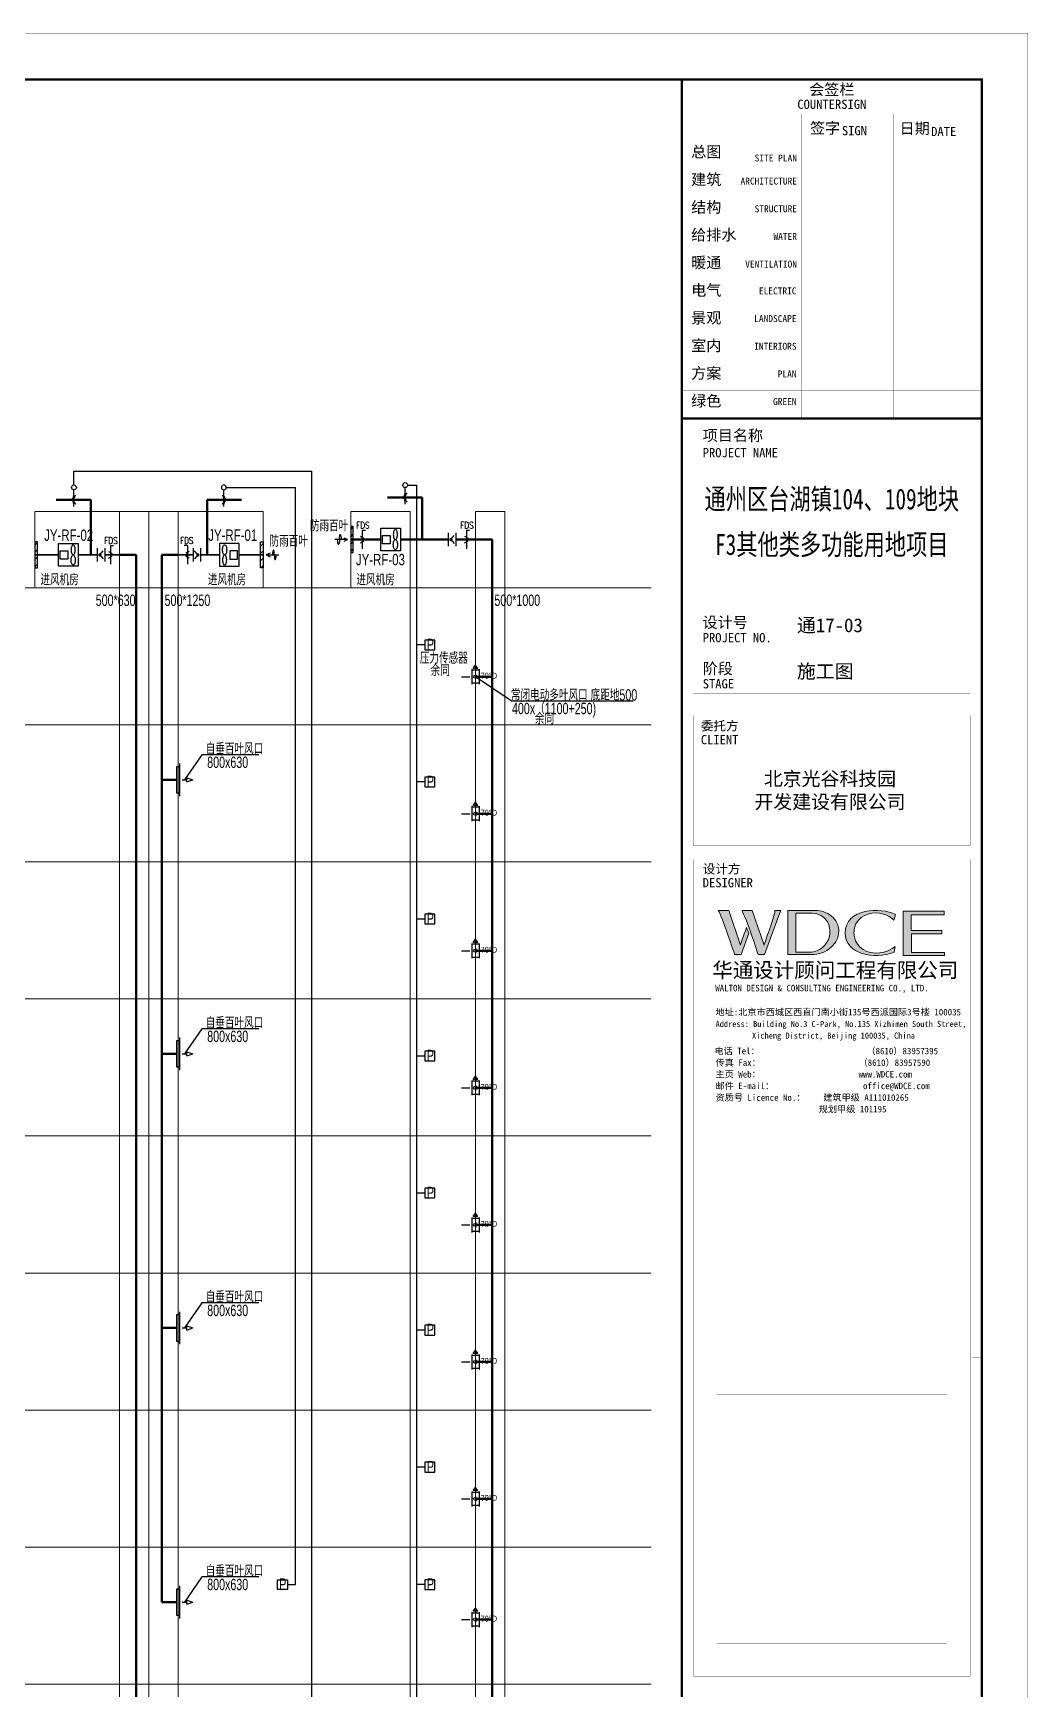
# Model space of a CAD drawing. Extents: x -778003 to -147913, y -2164908 to -814216.
# Drawn here: x -395722 to -365222, y -1229811 to -1179062 of the extents above; entities that cross this region are included whole.
import ezdxf
from ezdxf.enums import TextEntityAlignment as Align

# ---------------------------------------------------------------- set-up
doc = ezdxf.new("R2010")
doc.units = 0
doc.header["$LTSCALE"] = 1000
doc.header["$MEASUREMENT"] = 0
doc.layers.get('0').update_dxf_attribs({"linetype": 'CONTINUOUS'})
for name, color, linetype in [('00AC-风口及标注-61', 61, 'CONTINUOUS'), ('DUCT-加压送风标注', 3, 'CONTINUOUS'), ('DUCT-加压送风管单线', 1, 'CONTINUOUS'), ('DUCT-加压送风风口', 7, 'CONTINUOUS'), ('H-DUCT-新风标注', 3, 'CONTINUOUS'), ('H-DUCT-阀门', 2, 'CONTINUOUS'), ('H-DUCT-风口', 61, 'CONTINUOUS'), ('H-设备', 131, 'CONTINUOUS')]:
    doc.layers.add(name, color=color, linetype=linetype)
doc.layers.add('H-辅助', color=7, linetype='CONTINUOUS', lineweight=20)
doc.layers.add('暖通-新风-标注', color=3, linetype='CONTINUOUS', lineweight=25)
doc.styles.add('GB-100', font='ROS', dxfattribs={"width": 0.8, "height": 300, "bigfont": 'JD'})
doc.styles.add('hwxh', font='STXIHEI.TTF')
doc.styles.add('romans', font='romans', dxfattribs={"width": 0.7})
doc.styles.get("Standard").update_dxf_attribs({"font": 'ros.shx', "width": 0.75, "bigfont": 'jd.shx'})
doc.styles.add('华文细黑', font='STXIHEI.TTF', dxfattribs={"height": 10})
pattern_1 = [(45, (-235395.52, -781005.28), (-112.2532, 112.2532), [])]

# ---------------------------------------------------------------- blocks, each defined once
blk = doc.blocks.new('_ARROW')
blk.add_solid([(0, 0), (-1, 0.1), (-1, -0.1)])
blk = doc.blocks.new('A$C2AB53CED')
at = {"layer": 'H-DUCT-阀门'}
for p, q in [((625, 26), (696, 149)), ((767, 26), (625, 26)), ((767, 26), (696, 149)), ((696, 26), (696, -45)), ((584, -9), (584, -581)), ((809, -45), (584, -45)), ((696, -197), (696, -392)), ((809, -9), (809, -581)), ((809, -545), (584, -545))]:
    blk.add_line(p, q, dxfattribs=at)
at = {"layer": 'H-DUCT-阀门', "const_width": 26.3}
blk.add_lwpolyline([(584, -7), (584, -582)], dxfattribs=at)
at = {"layer": 'H-DUCT-阀门'}
blk.add_lwpolyline([(267, -295), (524, -295)], dxfattribs=at)
blk.add_circle((696, -295), 58.3, dxfattribs=at)
at = {"layer": 'H-DUCT-阀门', "extrusion": (0, 0, -1), "xscale": 144.0000000037253, "yscale": 144.0000000037253, "zscale": -144.0000000037253}
blk.add_blockref('_ARROW', (-267, -295), dxfattribs=at)
blk.add_blockref('_ARROW', (-267, -295), dxfattribs=at)
blk.add_blockref('_ARROW', (-267, -295), dxfattribs=at)
at = {"layer": 'H-DUCT-阀门', "width": 0.7}
blk.add_text('70%%DD', height=225, dxfattribs=at).set_placement((848, -368))
blk = doc.blocks.new('$风口$00000098')
for p, q in [((0, 0), (-100, 0)), ((0, 200), (100, 200)), ((0, -200), (0, 200)), ((100, 250), (100, -250)), ((172, 0), (315, 0)), ((315, 31), (500, 0)), ((315, 31), (315, -31)), ((315, -31), (500, 0)), ((100, -200), (0, -200))]:
    blk.add_line(p, q)
blk = doc.blocks.new('fengji')
at = {"layer": 'H-设备'}
for points in [[(715, 346), (715, -346), (113, -346), (113, 346)], [(403, -128), (167, -128), (167, 128), (403, 128)]]:
    blk.add_lwpolyline(points, close=True, dxfattribs=at)
for points in [[(563, 311, 0.199085), (542, 302, 0.098442), (517, 265, 0.05569), (504, 219, 0.04245), (499, 156, 0.04245), (504, 92, 0.05569), (517, 46, 0.098442), (542, 9, 0.199085), (563, 0, 0.199085), (584, 9, 0.098442), (608, 46, 0.05569), (622, 92, 0.04245), (627, 156, 0.04245), (622, 219, 0.05569), (608, 266, 0.098442), (584, 302, 0.199085)], [(563, 311, 0.199085), (542, 302, 0.098442), (517, 265, 0.05569), (504, 219, 0.04245), (499, 156, 0.04245), (504, 92, 0.05569), (517, 46, 0.098442), (542, 9, 0.199085), (563, 0, 0.199085), (584, 9, 0.098442), (608, 46, 0.05569), (622, 92, 0.04245), (627, 156, 0.04245), (622, 219, 0.05569), (608, 266, 0.098442), (584, 302, 0.199085)], [(563, -311, -0.199085), (542, -302, -0.098442), (518, -265, -0.05569), (504, -219, -0.04245), (499, -156, -0.04245), (504, -92, -0.05569), (518, -46, -0.098442), (542, -9, -0.199085), (563, 0, -0.199085), (584, -9, -0.098442), (608, -46, -0.05569), (622, -92, -0.04245), (627, -155, -0.04245), (622, -219, -0.05569), (609, -265, -0.098442), (584, -302, -0.199085)], [(563, -311, -0.199085), (542, -302, -0.098442), (518, -265, -0.05569), (504, -219, -0.04245), (499, -156, -0.04245), (504, -92, -0.05569), (518, -46, -0.098442), (542, -9, -0.199085), (563, 0, -0.199085), (584, -9, -0.098442), (608, -46, -0.05569), (622, -92, -0.04245), (627, -155, -0.04245), (622, -219, -0.05569), (609, -265, -0.098442), (584, -302, -0.199085)]]:
    blk.add_lwpolyline(points, format="xyb", close=True, dxfattribs=at)
blk = doc.blocks.new('OAPBJ048')
at = {"color": 0, "linetype": 'ByBlock', "lineweight": -2}
for p, q in [((-125, 65), (-50, -65)), ((125, 65), (50, -65))]:
    blk.add_line(p, q, dxfattribs=at)
blk = doc.blocks.new('FFM')
at = {"layer": 'H-DUCT-阀门', "linetype": 'ByBlock', "lineweight": -2}
for p, q in [((-163, 0), (177, 0)), ((0, 350), (0, -350)), ((0, 350), (121, 350))]:
    blk.add_line(p, q, dxfattribs=at)
at = {"layer": 'H-DUCT-阀门', "linetype": 'ByBlock', "lineweight": -2, "rotation": 90}
blk.add_blockref('OAPBJ048', (0, 0), dxfattribs=at)
at = {"layer": 'H-DUCT-阀门', "linetype": 'ByBlock', "lineweight": -2, "style": 'romans', "width": 0.8}
blk.add_attdef('FD', text='', height=200, dxfattribs=at).set_placement((462, 649), align=Align.MIDDLE_CENTER)
blk = doc.blocks.new('tiaojie')
at = {"layer": 'H-DUCT-阀门'}
for p, q in [((-57, 25), (57, 138)), ((0, -206), (0, 304)), ((-57, -26), (57, -139))]:
    blk.add_line(p, q, dxfattribs=at)
at = {"layer": 'H-DUCT-阀门', "const_width": 40}
for points in [[(-20, 81, 1), (20, 81, 1)], [(-20, -83, 1), (20, -83, 1)]]:
    blk.add_lwpolyline(points, format="xyb", close=True, dxfattribs=at)
at = {"layer": 'H-DUCT-阀门'}
blk.add_circle((0, 379), 75, dxfattribs=at)
blk = doc.blocks.new('logo2')
h = blk.add_hatch(color=7)
h.paths.add_polyline_path([(19.02, -7.36), (15.84, -7.36), (15.84, -3.97), (18.97, -3.97), (18.97, -4.24), (16.46, -4.24), (16.46, -5.45), (18.81, -5.45), (18.81, -5.69), (16.47, -5.69), (16.47, -7.12), (19.02, -7.12)])
edge = h.paths.add_edge_path()
edge.add_spline(control_points=[(15.26, -4.21), (15.26, -4.21), (15.13, -4.65), (15.13, -4.65), (15.13, -4.65), (14.62, -4.1), (13.73, -4.1), (13.04, -4.1), (12.07, -4.54), (12.08, -5.62), (12.08, -6.49), (12.77, -7.16), (13.73, -7.17), (14.66, -7.17), (15.23, -6.68), (15.23, -6.68), (15.23, -6.68), (15.16, -7.11), (15.16, -7.11), (13.63, -7.7), (11.42, -7.29), (11.41, -5.64), (11.4, -3.72), (14.16, -3.66), (15.26, -4.21)], knot_values=[0, 0, 0, 0, 1, 1, 1, 2, 2, 2, 3, 3, 3, 4, 4, 4, 5, 5, 5, 6, 6, 6, 7, 7, 7, 8, 8, 8, 8], degree=3, periodic=0)
edge = h.paths.add_edge_path(flags=16)
edge.add_spline(control_points=[(10.23, -5.57), (10.23, -5.16), (10.12, -4.83), (9.9, -4.58), (9.63, -4.27), (9.23, -4.12), (8.69, -4.12), (8.69, -4.12), (7.64, -4.12), (7.64, -4.12), (7.64, -4.12), (7.64, -7.1), (7.64, -7.1), (7.64, -7.1), (8.66, -7.1), (8.66, -7.1), (9.13, -7.1), (9.52, -6.93), (9.82, -6.6), (10.09, -6.31), (10.23, -5.96), (10.23, -5.57)], knot_values=[0, 0, 0, 0, 1, 1, 1, 2, 2, 2, 3, 3, 3, 4, 4, 4, 5, 5, 5, 6, 6, 6, 7, 7, 7, 7], degree=3, periodic=0)
edge = h.paths.add_edge_path()
edge.add_spline(control_points=[(10.92, -5.51), (10.92, -5.96), (10.72, -6.37), (10.34, -6.72), (9.92, -7.1), (9.41, -7.29), (8.82, -7.29), (8.82, -7.29), (7.03, -7.29), (7.03, -7.29), (7.03, -7.29), (7.03, -3.92), (7.03, -3.92), (7.03, -3.92), (9.1, -3.92), (9.1, -3.92), (9.59, -3.92), (10.01, -4.06), (10.36, -4.34), (10.73, -4.64), (10.92, -5.03), (10.92, -5.51)], knot_values=[0, 0, 0, 0, 1, 1, 1, 2, 2, 2, 3, 3, 3, 4, 4, 4, 5, 5, 5, 6, 6, 6, 7, 7, 7, 7], degree=3, periodic=0)
at = {"lineweight": 0}
blk.add_lwpolyline([(19.02, -7.36), (15.84, -7.36), (15.84, -3.97), (18.97, -3.97), (18.97, -4.24), (16.46, -4.24), (16.46, -5.45), (18.81, -5.45), (18.81, -5.69), (16.47, -5.69), (16.47, -7.12), (19.02, -7.12), (19.02, -7.36)], dxfattribs=at)
for points, knots in [([(15.26, -4.21), (15.26, -4.21), (15.13, -4.65), (15.13, -4.65), (15.13, -4.65), (14.62, -4.1), (13.73, -4.1), (13.04, -4.1), (12.07, -4.54), (12.08, -5.62), (12.08, -6.49), (12.77, -7.16), (13.73, -7.17), (14.66, -7.17), (15.23, -6.68), (15.23, -6.68), (15.23, -6.68), (15.16, -7.11), (15.16, -7.11), (13.63, -7.7), (11.42, -7.29), (11.41, -5.64), (11.4, -3.72), (14.16, -3.66), (15.26, -4.21)], [0, 0, 0, 0, 1, 1, 1, 2, 2, 2, 3, 3, 3, 4, 4, 4, 5, 5, 5, 6, 6, 6, 7, 7, 7, 8, 8, 8, 8]), ([(10.92, -5.51), (10.92, -5.96), (10.72, -6.37), (10.34, -6.72), (9.92, -7.1), (9.41, -7.29), (8.82, -7.29), (8.82, -7.29), (7.03, -7.29), (7.03, -7.29), (7.03, -7.29), (7.03, -3.92), (7.03, -3.92), (7.03, -3.92), (9.1, -3.92), (9.1, -3.92), (9.59, -3.92), (10.01, -4.06), (10.36, -4.34), (10.73, -4.64), (10.92, -5.03), (10.92, -5.51)], [0, 0, 0, 0, 1, 1, 1, 2, 2, 2, 3, 3, 3, 4, 4, 4, 5, 5, 5, 6, 6, 6, 7, 7, 7, 7]), ([(10.23, -5.57), (10.23, -5.16), (10.12, -4.83), (9.9, -4.58), (9.63, -4.27), (9.23, -4.12), (8.69, -4.12), (8.69, -4.12), (7.64, -4.12), (7.64, -4.12), (7.64, -4.12), (7.64, -7.1), (7.64, -7.1), (7.64, -7.1), (8.66, -7.1), (8.66, -7.1), (9.13, -7.1), (9.52, -6.93), (9.82, -6.6), (10.09, -6.31), (10.23, -5.96), (10.23, -5.57)], [0, 0, 0, 0, 1, 1, 1, 2, 2, 2, 3, 3, 3, 4, 4, 4, 5, 5, 5, 6, 6, 6, 7, 7, 7, 7])]:
    blk.add_open_spline(points, degree=3, knots=knots, dxfattribs=at)
blk = doc.blocks.new('logo1')
h = blk.add_hatch(color=8)
edge = h.paths.add_edge_path()
edge.add_spline(control_points=[(3.86, -5.21), (3.63, -5.88), (3.39, -6.56), (3.39, -6.56), (3.39, -6.56), (2.5, -3.91), (2.5, -3.91), (2.5, -3.91), (1.8, -3.91), (1.69, -3.91), (2.02, -4.39), (2.95, -7.27), (2.95, -7.27), (2.95, -7.27), (3.44, -7.27), (3.44, -7.27), (3.44, -7.27), (4.03, -5.66), (4.03, -5.66), (4.03, -5.66), (3.86, -5.21), (3.86, -5.21)], knot_values=[0, 0, 0, 0, 1, 1, 1, 2, 2, 2, 3, 3, 3, 4, 4, 4, 5, 5, 5, 6, 6, 6, 7, 7, 7, 7], degree=3, periodic=0)
h = blk.add_hatch(color=7)
edge = h.paths.add_edge_path()
edge.add_spline(control_points=[(6.04, -3.91), (6.09, -4.1), (5.2, -6.56), (5.2, -6.56), (5.2, -6.56), (4.3, -3.91), (4.3, -3.91), (4.3, -3.91), (3.6, -3.91), (3.49, -3.91), (3.82, -4.39), (4.75, -7.27), (4.75, -7.27), (4.75, -7.27), (5.24, -7.27), (5.24, -7.27), (5.24, -7.27), (6.33, -4.3), (6.33, -4.3), (6.33, -4.3), (6.48, -3.91), (6.48, -3.91), (6.48, -3.91), (6.21, -3.91), (6.04, -3.91)], knot_values=[0, 0, 0, 0, 1, 1, 1, 2, 2, 2, 3, 3, 3, 4, 4, 4, 5, 5, 5, 6, 6, 6, 7, 7, 7, 8, 8, 8, 8], degree=3, periodic=0)
at = {"color": 8, "lineweight": 0}
blk.add_open_spline([(3.86, -5.21), (3.63, -5.88), (3.39, -6.56), (3.39, -6.56), (3.39, -6.56), (2.5, -3.91), (2.5, -3.91), (2.5, -3.91), (1.8, -3.91), (1.69, -3.91), (2.02, -4.39), (2.95, -7.27), (2.95, -7.27), (2.95, -7.27), (3.44, -7.27), (3.44, -7.27), (3.44, -7.27), (4.03, -5.66), (4.03, -5.66), (4.03, -5.66), (3.86, -5.21), (3.86, -5.21)], degree=3, knots=[0, 0, 0, 0, 1, 1, 1, 2, 2, 2, 3, 3, 3, 4, 4, 4, 5, 5, 5, 6, 6, 6, 7, 7, 7, 7], dxfattribs=at)
at = {"lineweight": 0}
blk.add_open_spline([(6.04, -3.91), (6.09, -4.1), (5.2, -6.56), (5.2, -6.56), (5.2, -6.56), (4.3, -3.91), (4.3, -3.91), (4.3, -3.91), (3.6, -3.91), (3.49, -3.91), (3.82, -4.39), (4.75, -7.27), (4.75, -7.27), (4.75, -7.27), (5.24, -7.27), (5.24, -7.27), (5.24, -7.27), (6.33, -4.3), (6.33, -4.3), (6.33, -4.3), (6.48, -3.91), (6.48, -3.91), (6.48, -3.91), (6.21, -3.91), (6.04, -3.91)], degree=3, knots=[0, 0, 0, 0, 1, 1, 1, 2, 2, 2, 3, 3, 3, 4, 4, 4, 5, 5, 5, 6, 6, 6, 7, 7, 7, 8, 8, 8, 8], dxfattribs=at)
blk.add_blockref('logo2', (0, 0))
blk = doc.blocks.new('时间-logo')
blk.add_blockref('logo1', (-20.97, 0))
at = {"style": 'hwxh'}
for s, height, p in [('华通设计顾问工程有限公司 ', 1.15, (-19.73, -9.05)), ('WALTON DESIGN & CONSULTING ENGINEERING CO., LTD.', 0.5, (-19.5, -10.1)), ('地址:北京市西城区西直门南小街135号西派国际3号楼 100035', 0.5, (-19.48, -11.94)), ('Address: Building No.3 C-Park, No.135 Xizhimen South Street, ', 0.47, (-19.48, -12.83)), ('Xicheng District, Beijing 100035, China ', 0.47, (-16.69, -13.72)), ('电话 Tel：                        （8610）83957395 ', 0.5, (-19.56, -14.91)), ('传真 Fax：                      （8610）83957590 ', 0.5, (-19.48, -15.8)), ('主页 Web：                      www.WDCE.com ', 0.5, (-19.48, -16.69)), ('邮件 E-mail：                    office@WDCE.com ', 0.5, (-19.48, -17.58)), ('资质号 Licence No.：    建筑甲级 A111010265 ', 0.5, (-19.48, -18.47)), ('   规划甲级 101195', 0.5, (-12.6, -19.36))]:
    blk.add_text(s, height=height, dxfattribs=at).set_placement(p)
blk = doc.blocks.new('A1')
for points, const_width in [([(-584266, -1025182), (-500166, -1025182), (-500166, -965782), (-584266, -965782)], 5), ([(-507666, -966782), (-581766, -966782), (-581766, -1024182), (-507666, -1024182)], 50), ([(-507666, -966782), (-507666, -974132), (-501166, -974132), (-501166, -966782)], 50), ([(-507666, -1024182), (-501166, -1024182), (-501166, -974132), (-507666, -974132)], 50)]:
    blk.add_lwpolyline(points, close=True, dxfattribs=dict(const_width=const_width))
at = {"const_width": 5}
for points in [[(-507666, -967532), (-501166, -967532)], [(-505081, -967532), (-505081, -974132)], [(-503076, -967532), (-503076, -974132)], [(-507666, -968132), (-501166, -968132)], [(-507666, -968732), (-501166, -968732)], [(-507666, -969332), (-501166, -969332)], [(-507666, -969932), (-501166, -969932)], [(-507666, -970532), (-501166, -970532)], [(-507666, -971132), (-501166, -971132)], [(-507666, -971732), (-501166, -971732)], [(-507666, -972332), (-501166, -972332)], [(-507666, -972932), (-501166, -972932)], [(-507666, -972932), (-501166, -972932)], [(-507666, -973532), (-501166, -973532)], [(-507666, -974132), (-501166, -974132)], [(-507416, -979095), (-501416, -979095)], [(-507416, -980095), (-501416, -980095)], [(-501416, -983396), (-501416, -980570), (-507416, -980570), (-507416, -983396)], [(-507416, -983396), (-501416, -983396)], [(-507416, -983690), (-507416, -1001399)], [(-507416, -983690), (-501416, -983690)], [(-507416, -1001399), (-501416, -1001399), (-501416, -983690)], [(-506916, -990346), (-501916, -990346)], [(-501166, -994482), (-501366, -994482)], [(-506916, -995299), (-501916, -995299)], [(-506916, -1000696), (-501916, -1000696)], [(-507416, -1001399), (-501416, -1001399)]]:
    blk.add_lwpolyline(points, dxfattribs=at)
at = {"ltscale": 0.001, "xscale": 283.4689937531525, "yscale": 283.4689937531525, "zscale": 283.4689937531525}
blk.add_blockref('时间-logo', (-501416, -983690), dxfattribs=at)
at = {"style": '华文细黑'}
for s, height, p in [('会签栏', 240, (-504416, -966882)), ('COUNTERSIGN', 200, (-504416, -967222))]:
    blk.add_text(s, height=height, dxfattribs=at).set_placement(p, align=Align.TOP_CENTER)
for s, height, p in [('签字', 240, (-504889, -967718)), ('日期', 240, (-502946, -967724)), ('SIGN', 200, (-504198, -967793)), ('DATE', 200, (-502262, -967812)), ('总图', 240, (-507466, -968232)), ('建筑', 240, (-507466, -968832)), ('结构', 240, (-507466, -969432)), ('给排水', 240, (-507466, -970032)), ('暖通', 240, (-507466, -970632)), ('电气', 240, (-507466, -971232)), ('景观', 240, (-507466, -971832)), ('室内', 240, (-507466, -972432)), ('方案', 240, (-507466, -973032)), ('绿色', 240, (-507466, -973632)), ('项目名称', 240, (-507216, -974381)), ('PROJECT NAME', 200, (-507216, -974774)), ('设计号', 240, (-507221, -978434)), ('PROJECT NO.', 200, (-507216, -978785)), ('阶段', 240, (-507216, -979435)), ('STAGE', 200, (-507216, -979785)), ('委托方', 200, (-507256, -980696)), ('CLIENT', 200, (-507256, -980996)), ('设计方', 200, (-507216, -983798)), ('DESIGNER', 200, (-507216, -984098))]:
    blk.add_text(s, height=height, dxfattribs=at).set_placement(p, align=Align.TOP_LEFT)
for s, p in [('SITE PLAN', (-505172, -968412)), ('ARCHITECTURE', (-505172, -968912)), ('STRUCTURE', (-505172, -969512)), ('WATER', (-505172, -970112)), ('VENTILATION', (-505172, -970712)), ('ELECTRIC', (-505181, -971293)), ('LANDSCAPE', (-505181, -971893)), ('INTERIORS', (-505181, -972493)), ('PLAN', (-505181, -973093)), ('GREEN', (-505181, -973693))]:
    blk.add_text(s, height=150, dxfattribs=at).set_placement(p, align=Align.TOP_RIGHT)
at = {"color": 4, "style": '华文细黑', "width": 0.75}
for s, p in [('通州区台湖镇104、109地块', (-504416, -976104)), ('F3其他类多功能用地项目', (-504416, -977091))]:
    blk.add_text(s, height=450, dxfattribs=at).set_placement(p, align=Align.CENTER)
at = {"color": 4, "ltscale": 0.001, "char_height": 300, "width": 5848.95, "style": '华文细黑'}
for s, insert, attachment_point in [('通17-03', (-505173, -978631), 4), ('施工图', (-505173, -979631), 4), ('北京光谷科技园\\P开发建设有限公司', (-504456, -982211), 5)]:
    blk.add_mtext(s, dxfattribs=dict(at, insert=insert, attachment_point=attachment_point))

msp = doc.modelspace()

# ---------------------------------------------------------------- hatches: boundary and pattern name
at = {"layer": '暖通-新风-标注'}
h = msp.add_hatch(dxfattribs=at)
h.set_pattern_fill('ANSI31', color=256, scale=100, style=0)
h.set_pattern_definition([(45, (-225708.46, -780534.89), (-112.2532, 112.2532), [])])
h.paths.add_polyline_path([(-385984.7, -1194984.2), (-385904.7, -1194984.2), (-385904.7, -1194184.2), (-385984.7, -1194184.2)])
h = msp.add_hatch(dxfattribs=at)
h.set_pattern_fill('ANSI31', color=256, scale=100, style=0)
h.set_pattern_definition(pattern_1)
h.paths.add_polyline_path([(-395671.8, -1195454.6), (-395591.8, -1195454.6), (-395591.8, -1194654.6), (-395671.8, -1194654.6)])
h = msp.add_hatch(dxfattribs=at)
h.set_pattern_fill('ANSI31', color=256, scale=100, style=0)
h.set_pattern_definition(pattern_1)
h.paths.add_polyline_path([(-388671.6, -1195454.6), (-388751.6, -1195454.6), (-388751.6, -1194654.6), (-388671.6, -1194654.6)])

# ---------------------------------------------------------------- linework, layer by layer
at = {"layer": 'DUCT-加压送风标注'}
for p, q in [((-381067, -1199532), (-382156.8, -1198788.4)), ((-381067, -1199532), (-377325.2, -1199532)), ((-390544.4, -1201179.8), (-391078.3, -1201949.2)), ((-388805.9, -1201179.8), (-390544.4, -1201179.8)), ((-390544.4, -1209579.8), (-391078.3, -1210349.2)), ((-388805.9, -1209579.8), (-390544.4, -1209579.8)), ((-390544.4, -1217979.8), (-391078.3, -1218749.2)), ((-388805.9, -1217979.8), (-390544.4, -1217979.8)), ((-390544.4, -1226379.8), (-391078.3, -1227149.2)), ((-388805.9, -1226379.8), (-390544.4, -1226379.8))]:
    msp.add_line(p, q, dxfattribs=at)
at = {"layer": 'DUCT-加压送风管单线', "lineweight": 50}
for p, q in [((-393953.9, -1193364.5), (-395014.9, -1193364.5)), ((-393953.9, -1195054.6), (-393953.9, -1193364.5)), ((-390389.6, -1193364.5), (-389328.5, -1193364.5)), ((-390389.6, -1195054.6), (-390389.6, -1193364.5)), ((-383795.1, -1193294.1), (-384856.2, -1193294.1)), ((-383795.1, -1194584.2), (-383795.1, -1193294.1)), ((-385984.7, -1194584.2), (-385064, -1194584.2)), ((-382994.8, -1194584.2), (-384461.3, -1194584.2)), ((-382156.8, -1194584.2), (-382764.8, -1194584.2)), ((-382156.8, -1194584.2), (-381649.3, -1194584.2)), ((-381649.3, -1194584.2), (-381649.3, -1246338.4)), ((-393071.7, -1195054.6), (-392564.3, -1195054.6)), ((-392564.3, -1195054.6), (-392564.3, -1246598.3)), ((-391779.2, -1195054.6), (-391779.2, -1227149.2)), ((-391271.7, -1195054.6), (-391779.2, -1195054.6)), ((-382156.8, -1198788.4), (-381649.3, -1198788.4)), ((-391321.7, -1201949.2), (-391779.2, -1201949.2)), ((-382156.8, -1202988.4), (-381649.3, -1202988.4)), ((-382156.8, -1207188.4), (-381649.3, -1207188.4)), ((-391321.7, -1210349.2), (-391779.2, -1210349.2)), ((-382156.8, -1211388.4), (-381649.3, -1211388.4)), ((-382156.8, -1215588.4), (-381649.3, -1215588.4)), ((-391321.7, -1218749.2), (-391779.2, -1218749.2)), ((-382156.8, -1219788.4), (-381649.3, -1219788.4)), ((-382156.8, -1223988.4), (-381649.3, -1223988.4)), ((-391321.7, -1227149.2), (-391779.2, -1227149.2)), ((-382156.8, -1227688.4), (-381649.3, -1227688.4))]:
    msp.add_line(p, q, dxfattribs=at)
at = {"layer": 'DUCT-加压送风管单线', "lineweight": 35}
for p, q in [((-395671.8, -1195054.6), (-394942.8, -1195054.6)), ((-394340.1, -1195054.6), (-393755.6, -1195054.6)), ((-393525.6, -1195054.6), (-393071.7, -1195054.6)), ((-390817.8, -1195054.6), (-391271.7, -1195054.6)), ((-390003.3, -1195054.6), (-390587.8, -1195054.6)), ((-388671.6, -1195054.6), (-389400.6, -1195054.6))]:
    msp.add_line(p, q, dxfattribs=at)
at = {"layer": 'H-DUCT-阀门'}
for p, q in [((-394470.3, -1192910.2), (-394470.3, -1192485.2)), ((-389798.2, -1192985.2), (-389518.4, -1192985.2)), ((-382994.8, -1194379.4), (-382994.8, -1194789)), ((-382912.3, -1194584.2), (-382809.8, -1194462.2)), ((-382912.3, -1194584.2), (-382809.8, -1194704.1)), ((-382764.8, -1194379.4), (-382764.8, -1194789)), ((-393755.6, -1194849.8), (-393755.6, -1195259.4)), ((-393673.1, -1195054.6), (-393570.6, -1194932.6)), ((-393673.1, -1195054.6), (-393570.6, -1195174.5)), ((-393525.6, -1194849.8), (-393525.6, -1195259.4)), ((-390817.8, -1194849.8), (-390817.8, -1195259.4)), ((-390670.3, -1195054.6), (-390772.8, -1194932.6)), ((-390670.3, -1195054.6), (-390772.8, -1195174.5)), ((-390587.8, -1194849.8), (-390587.8, -1195259.4)), ((-383956.8, -1245764.5), (-383956.8, -1194995.3)), ((-383706.8, -1197814.5), (-383956.8, -1197814.5)), ((-383706.8, -1202014.5), (-383956.8, -1202014.5)), ((-383706.8, -1206214.5), (-383956.8, -1206214.5)), ((-383706.8, -1210414.5), (-383956.8, -1210414.5)), ((-383706.8, -1214614.5), (-383956.8, -1214614.5)), ((-383706.8, -1218814.5), (-383956.8, -1218814.5)), ((-383706.8, -1223014.5), (-383956.8, -1223014.5)), ((-387925.5, -1226614.5), (-387675.5, -1226614.5)), ((-383706.8, -1226614.5), (-383956.8, -1226614.5))]:
    msp.add_line(p, q, dxfattribs=at)
at = {"layer": 'H-DUCT-阀门', "lineweight": 30}
for p, q in [((-394470.3, -1192485.2), (-387175.5, -1192485.2)), ((-387175.5, -1239514.5), (-387175.5, -1192485.2)), ((-389798.2, -1192985.2), (-387675.5, -1192985.2)), ((-387675.5, -1226614.5), (-387675.5, -1192985.2)), ((-384236.5, -1192914.8), (-383956.8, -1192914.8)), ((-383956.8, -1194995.3), (-383956.8, -1192914.8))]:
    msp.add_line(p, q, dxfattribs=at)
at = {"layer": 'H-DUCT-阀门', "const_width": 50}
for points in [[(-382937.3, -1194584.2, 1), (-382887.3, -1194584.2, 1)], [(-393698.1, -1195054.6, 1), (-393648.1, -1195054.6, 1)], [(-390645.3, -1195054.6, -1), (-390695.3, -1195054.6, -1)]]:
    msp.add_lwpolyline(points, format="xyb", close=True, dxfattribs=at)
at = {"layer": 'H-DUCT-阀门'}
for points in [[(-383706.8, -1197964.5), (-383406.8, -1197964.5), (-383406.8, -1197664.5), (-383706.8, -1197664.5)], [(-383706.8, -1202164.5), (-383406.8, -1202164.5), (-383406.8, -1201864.5), (-383706.8, -1201864.5)], [(-383706.8, -1206364.5), (-383406.8, -1206364.5), (-383406.8, -1206064.5), (-383706.8, -1206064.5)], [(-383706.8, -1210564.5), (-383406.8, -1210564.5), (-383406.8, -1210264.5), (-383706.8, -1210264.5)], [(-383706.8, -1214764.5), (-383406.8, -1214764.5), (-383406.8, -1214464.5), (-383706.8, -1214464.5)], [(-383706.8, -1218964.5), (-383406.8, -1218964.5), (-383406.8, -1218664.5), (-383706.8, -1218664.5)], [(-383706.8, -1223164.5), (-383406.8, -1223164.5), (-383406.8, -1222864.5), (-383706.8, -1222864.5)], [(-387925.5, -1226764.5), (-388225.5, -1226764.5), (-388225.5, -1226464.5), (-387925.5, -1226464.5)], [(-383706.8, -1226764.5), (-383406.8, -1226764.5), (-383406.8, -1226464.5), (-383706.8, -1226464.5)]]:
    msp.add_lwpolyline(points, close=True, dxfattribs=at)
at = {"layer": 'H-DUCT-风口', "linetype": 'ByBlock', "lineweight": -2}
for p, q in [((-386084.7, -1194584.2), (-386468.7, -1194584.2)), ((-388571.6, -1195054.6), (-388187.6, -1195054.6))]:
    msp.add_line(p, q, dxfattribs=at)
for points in [[(-386199.9, -1194526.6), (-386084.7, -1194584.2), (-386199.9, -1194641.8)], [(-388456.4, -1194997), (-388571.6, -1195054.6), (-388456.4, -1195112.2)]]:
    msp.add_lwpolyline(points, dxfattribs=at)
at = {"layer": 'H-DUCT-风口', "linetype": 'ByBlock', "lineweight": -2, "extrusion": (0, 0, -1)}
for centre, major_axis in [((-386357.4, -1194584.2), (0, -153.6)), ((-386303.6, -1194584.2), (0, 153.6))]:
    msp.add_ellipse(centre, major_axis=major_axis, ratio=0.175, start_param=4.712389, end_param=7.8539816, dxfattribs=at)
at = {"layer": 'H-DUCT-风口', "linetype": 'ByBlock', "lineweight": -2}
for centre, major_axis in [((-388352.7, -1195054.6), (0, 153.6)), ((-388299, -1195054.6), (0, -153.6))]:
    msp.add_ellipse(centre, major_axis=major_axis, ratio=0.175, start_param=4.712389, end_param=7.8539816, dxfattribs=at)
at = {"layer": 'H-辅助', "color": 7}
for p, q in [((-395671.8, -1193724), (-388671.6, -1193724)), ((-395671.8, -1193724), (-395671.8, -1196064.5)), ((-395671.8, -1193724), (-395671.8, -1196064.5)), ((-393071.7, -1193724), (-393071.7, -1248314.5)), ((-393071.7, -1193724), (-392171.7, -1193724)), ((-392171.7, -1193724), (-392171.7, -1248314.5)), ((-392171.7, -1193724), (-392171.7, -1248314.5)), ((-391271.7, -1193724), (-392171.7, -1193724)), ((-391271.7, -1193724), (-391271.7, -1238364.5)), ((-388671.6, -1193724), (-388671.6, -1196064.5)), ((-388671.6, -1193724), (-388671.6, -1196064.5)), ((-385984.7, -1193724), (-384156.8, -1193724)), ((-385984.7, -1193724), (-385984.7, -1196064.5)), ((-385984.7, -1193724), (-385984.7, -1196064.5)), ((-384156.8, -1196064.5), (-384156.8, -1193724)), ((-382156.8, -1193724), (-382156.8, -1248314.5)), ((-382156.8, -1193724), (-381256.8, -1193724)), ((-381256.8, -1193724), (-381256.8, -1248314.5)), ((-391271.7, -1196064.5), (-384922.7, -1196064.5)), ((-382156.8, -1196064.5), (-386471.8, -1196064.5)), ((-384156.8, -1196064.5), (-384156.8, -1248314.5))]:
    msp.add_line(p, q, dxfattribs=at)
at = {"layer": 'H-辅助'}
for p, q in [((-421774.4, -1196064.5), (-376772.1, -1196064.5)), ((-421774.4, -1200264.5), (-376772.1, -1200264.5)), ((-421774.4, -1204464.5), (-376772.1, -1204464.5)), ((-421774.4, -1208664.5), (-376772.1, -1208664.5)), ((-421774.4, -1212864.5), (-376772.1, -1212864.5)), ((-421774.4, -1217064.5), (-376772.1, -1217064.5)), ((-421774.4, -1221264.5), (-376772.1, -1221264.5)), ((-421774.4, -1225464.5), (-376772.1, -1225464.5)), ((-421774.4, -1229664.5), (-376772.1, -1229664.5))]:
    msp.add_line(p, q, dxfattribs=at)
at = {"layer": '暖通-新风-标注'}
for points in [[(-385984.7, -1194984.2), (-385904.7, -1194984.2), (-385904.7, -1194184.2), (-385984.7, -1194184.2)], [(-395671.8, -1195454.6), (-395591.8, -1195454.6), (-395591.8, -1194654.6), (-395671.8, -1194654.6)], [(-388671.6, -1195454.6), (-388751.6, -1195454.6), (-388751.6, -1194654.6), (-388671.6, -1194654.6)]]:
    msp.add_lwpolyline(points, close=True, dxfattribs=at)

# ---------------------------------------------------------------- block references
at = {"xscale": 1.4137931, "yscale": 1.4137931, "zscale": 1.4137931}
msp.add_blockref('A1', (341906.5, 186350.4), dxfattribs=at)
at = {"yscale": 0.8}
for p in [(-382853.1, -1198552.8), (-382853.1, -1202752.8), (-382853.1, -1206952.8), (-382853.1, -1211152.8), (-382853.1, -1215352.8), (-382853.1, -1219552.8), (-382853.1, -1223752.8), (-382853.1, -1227452.8)]:
    msp.add_blockref('A$C2AB53CED', p, dxfattribs=at)
at = {"layer": 'DUCT-加压送风风口', "color": 2, "xscale": -1, "yscale": 2, "rotation": 180}
for p in [(-391321.7, -1201949.2), (-391321.7, -1210349.2), (-391321.7, -1218749.2), (-391321.7, -1227149.2)]:
    msp.add_blockref('$风口$00000098', p, dxfattribs=at)
at = {"layer": 'H-DUCT-阀门'}
ref = msp.add_blockref('FFM', (-385630.6, -1194584.2), dxfattribs=dict(at, xscale=0.8229599997866899, yscale=0.8229599997866899, zscale=0.8229599997866899))
ref.add_attrib('FD', 'FDS', dxfattribs={"layer": '00AC-风口及标注-61', "linetype": 'ByBlock', "lineweight": -2, "height": 202.5, "style": 'romans', "width": 0.8}).set_placement((-385611.2, -1194146.2), align=Align.MIDDLE_CENTER)
ref = msp.add_blockref('FFM', (-382437.9, -1194584.2), dxfattribs=dict(at, xscale=0.8229599997866899, yscale=0.8229599997866899, zscale=0.8229599997866899))
ref.add_attrib('FD', 'FDS', dxfattribs={"layer": '00AC-风口及标注-61', "linetype": 'ByBlock', "lineweight": -2, "height": 202.5, "style": 'romans', "width": 0.8}).set_placement((-382418.4, -1194146.2), align=Align.MIDDLE_CENTER)
ref = msp.add_blockref('FFM', (-393352.8, -1195054.6), dxfattribs=dict(at, xscale=0.8229599997866899, yscale=0.8229599997866899, zscale=0.8229599997866899))
ref.add_attrib('FD', 'FDS', dxfattribs={"layer": '00AC-风口及标注-61', "linetype": 'ByBlock', "lineweight": -2, "height": 202.5, "style": 'romans', "width": 0.8}).set_placement((-393333.4, -1194616.6), align=Align.MIDDLE_CENTER)
ref = msp.add_blockref('FFM', (-390990.7, -1195054.6), dxfattribs=dict(at, xscale=-0.8229599997866899, yscale=0.8229599997866899, zscale=0.8229599997866899))
ref.add_attrib('FD', 'FDS', dxfattribs={"layer": '00AC-风口及标注-61', "linetype": 'ByBlock', "lineweight": -2, "height": 202.5, "style": 'romans', "width": 0.8}).set_placement((-391010.1, -1194616.6), align=Align.MIDDLE_CENTER)
at = {"layer": '暖通-新风-标注'}
for name, p in [('tiaojie', (-394470.3, -1193364.5)), ('tiaojie', (-384311.5, -1193294.1)), ('fengji', (-385176.8, -1194584.2)), ('fengji', (-395055.6, -1195054.6))]:
    msp.add_blockref(name, p, dxfattribs=at)
at = {"layer": '暖通-新风-标注', "xscale": -1}
for name, p in [('tiaojie', (-389873.2, -1193364.5)), ('fengji', (-389287.8, -1195054.6))]:
    msp.add_blockref(name, p, dxfattribs=at)

# ---------------------------------------------------------------- texts
at = {"layer": 'DUCT-加压送风标注', "color": 7, "width": 0.7}
for s, p in [('500*630', (-393801.9, -1196619.7)), ('500*1250', (-391691.5, -1196619.7)), ('500*1000', (-381577.9, -1196619.7)), ('常闭电动多叶风口 底距地500', (-381070.8, -1199520.3)), ('400x（1100+250)', (-381040, -1199937.3)), ('余同', (-380337.6, -1200249.9))]:
    msp.add_text(s, height=350, dxfattribs=at).set_placement(p)
for s, p in [('自垂百叶风口', (-390430.9, -1201168.1)), ('800x630', (-390383.9, -1201585.1)), ('自垂百叶风口', (-390430.9, -1209568.1)), ('800x630', (-390383.9, -1209985.1)), ('自垂百叶风口', (-390430.9, -1217968.1)), ('800x630', (-390383.9, -1218385.1)), ('自垂百叶风口', (-390430.9, -1226368.1)), ('800x630', (-390383.9, -1226785.1))]:
    msp.add_text(s, height=350, rotation=360, dxfattribs=at).set_placement(p)
at = {"layer": 'H-DUCT-新风标注', "style": 'GB-100', "width": 0.75}
for s, p in [('JY-RF-02', (-395382.6, -1194624.6)), ('JY-RF-01', (-390352.3, -1194624.6)), ('JY-RF-03', (-385823.6, -1195373.4))]:
    msp.add_text(s, height=350, dxfattribs=at).set_placement(p)
at = {"layer": 'H-DUCT-阀门', "width": 0.7}
for s, p in [('P', (-383649.6, -1197971.8)), ('压力传感器', (-383863.6, -1198391.2)), ('余同', (-383535.1, -1198769.1)), ('P', (-383649.6, -1202171.8)), ('P', (-383649.6, -1206371.8)), ('P', (-383649.6, -1210571.8)), ('P', (-383649.6, -1214771.8)), ('P', (-383649.6, -1218971.8)), ('P', (-383649.6, -1223171.8)), ('P', (-388175.2, -1226771.8)), ('P', (-383649.6, -1226771.8))]:
    msp.add_text(s, height=350, dxfattribs=at).set_placement(p)
at = {"layer": 'H-辅助', "style": 'GB-100', "width": 0.8}
for s, p in [('防雨百叶', (-387233.9, -1194335.2)), ('防雨百叶', (-388471.2, -1194805.5)), ('进风机房', (-395497.6, -1195989.4)), ('进风机房', (-390364, -1195989.4)), ('进风机房', (-385810.6, -1195989.4))]:
    msp.add_text(s, height=350, dxfattribs=at).set_placement(p)

doc.saveas('drawing.dxf')
